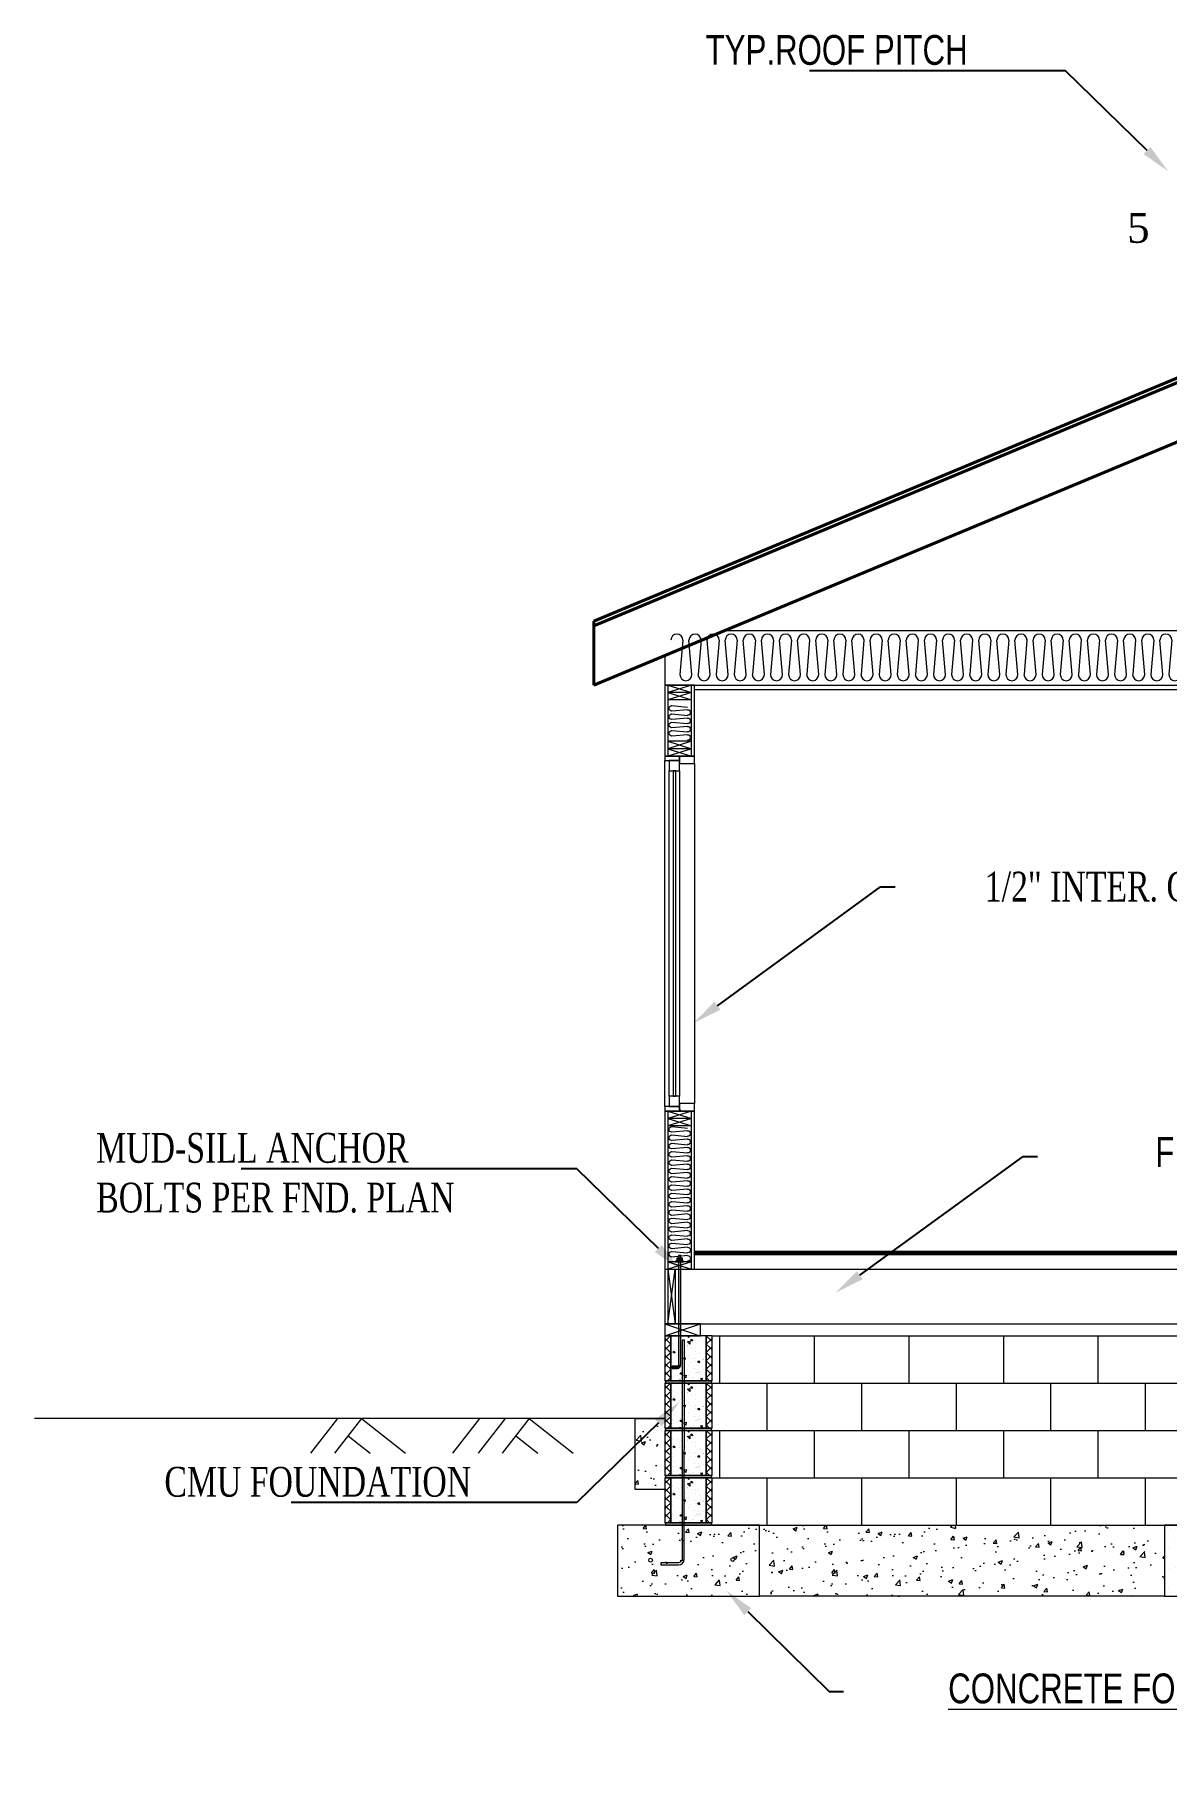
# Model space of a CAD drawing. Header units: inches. Extents: x 26998 to 46838, y -509 to 4343.
# Drawn here: x 38885.2 to 39076.6, y 747.4 to 1039.5 of the extents above; entities that cross this region are included whole.
import ezdxf
from ezdxf import colors
from ezdxf.entities.mleader import LeaderData, LeaderLine
from ezdxf.math import Vec2, Vec3

# ---------------------------------------------------------------- set-up
doc = ezdxf.new("R2010")
doc.units = ezdxf.units.IN
doc.header["$LTSCALE"] = 0.5
doc.header["$MEASUREMENT"] = 0
for name, color, linetype, lineweight in [('A-COLS', 52, 'Continuous', 9), ('A-FLOR', 192, 'Continuous', 18), ('A-Glaz', 51, 'Continuous', 25), ('CAD_  Default_Lines', 7, 'Continuous', 5), ('Common', 4, 'Continuous', 5), ('Dimensions', 7, 'Continuous', 0), ('HATCH', 24, 'Continuous', 9), ('I-WALL', 2, 'Continuous', 18), ('S-BEAM', 12, 'Continuous', 9), ('SWING', 4, 'Continuous', 5), ('Windows_ Labels', 7, 'Continuous', 9)]:
    doc.layers.add(name, color=color, linetype=linetype, lineweight=lineweight)
doc.layers.add('Insulate', color=7, linetype='Continuous', lineweight=0, true_color=0x918d8e)
doc.layers.add('S-FNDN', color=32, linetype='Continuous', lineweight=5, transparency=0.5)
doc.styles.add('Dimension_style1', font='times.ttf')
doc.styles.get("Standard").update_dxf_attribs({"font": 'romans.shx', "width": 0.75})
pattern_1 = [(50, (-17969.0266, 13303.8097), (7.1726018, -0.62752135), [0.75, -8.25]), (355, (-17969.0266, 13303.81), (-1.3875133, 7.5219213), [0.6, -6.6]), (100.451444, (-17968.429, 13303.7574), (5.7850885, 6.8943999), [0.6374019, -7.0114211]), (46.1842, (-17969.027, 13305.81), (10.6724133, -1.6551928), [1.125, -12.375]), (96.635635, (-17968.137, 13305.672), (9.3466195, 9.741186), [0.9561034, -10.5171376]), (351.184164, (-17969.027, 13305.81), (9.3466195, 9.741186), [0.9, -9.9]), (21, (-17968.0266, 13305.3097), (5.9690705, -4.0261889), [0.75, -8.25]), (326, (-17968.0266, 13305.31), (2.4331533, 7.25150045), [0.6, -6.6]), (71.451445, (-17967.529, 13304.974), (8.4022238, 3.2253115), [0.6374019, -7.0114211]), (37.5, (-17969.0266, 13303.8097), (0.12159855, 3.32893854), [0, -6.52, 0, -6.7, 0, -6.625]), (7.5, (-17969.0266, 13303.8097), (2.63069537, 3.94411712), [0, -3.82, 0, -6.37, 0, -2.525]), (327.5, (-17971.2566, 13303.8097), (5.33822436, -0.22554872), [0, -2.5, 0, -7.8, 0, -10.35]), (317.5, (-17972.2566, 13303.8097), (5.8318617, 1.00104982), [0, -3.25, 0, -5.18, 0, -7.35])]

# ---------------------------------------------------------------- blocks, each defined once
blk = doc.blocks.new('Fixed - 72_ x 31-485810-Section 2')
at = {"layer": 'A-Glaz', "lineweight": 9}
h = blk.add_hatch(dxfattribs=at)
h.set_pattern_fill('FP_1', color=256, style=0, pattern_type=2)
h.set_pattern_definition([(45, (-47.889, 95.229), (-8.01223, 8.01223), []), (135, (-47.889, 95.229), (-8.01223, -8.01223), [])])
h.paths.add_polyline_path([(-332.29, 24), (-332.29, 25.25), (-334.79, 25.25), (-334.79, 24)], flags=0)
h.paths.add_polyline_path([(-332.29, 82.75), (-332.29, 84), (-334.79, 84), (-334.79, 82.75)], flags=0)
for p, q in [((-334.79, 84), (-337.29, 84)), ((-337.29, 84), (-337.29, 83.25)), ((-337.29, 83.25), (-334.79, 83.25)), ((-337.29, 24.75), (-337.29, 83.25)), ((-336.54, 83.25), (-336.54, 81.5)), ((-334.79, 83.25), (-336.54, 83.25)), ((-334.79, 84), (-334.79, 82.75)), ((-332.29, 84), (-334.79, 84)), ((-334.79, 83.25), (-334.79, 84)), ((-334.79, 81.5), (-334.79, 83.25)), ((-334.79, 82.75), (-332.29, 82.75)), ((-332.29, 82.75), (-332.29, 84)), ((-332.29, 82.75), (-332.29, 25.25)), ((-336.54, 81.5), (-334.79, 81.5)), ((-336.54, 26.5), (-336.54, 81.5)), ((-335.41, 81.5), (-335.91, 81.5)), ((-335.91, 81.5), (-335.91, 26.5)), ((-335.41, 26.5), (-335.41, 81.5)), ((-334.79, 81.5), (-334.79, 26.5)), ((-336.54, 26.5), (-336.54, 24.75)), ((-334.79, 26.5), (-336.54, 26.5)), ((-335.91, 26.5), (-335.41, 26.5)), ((-334.79, 24.75), (-334.79, 26.5)), ((-334.79, 24.75), (-337.29, 24.75)), ((-337.29, 24.75), (-337.29, 24)), ((-337.29, 24), (-334.79, 24)), ((-336.54, 24.75), (-334.79, 24.75)), ((-334.79, 25.25), (-334.79, 24)), ((-332.29, 25.25), (-334.79, 25.25)), ((-334.79, 24), (-334.79, 24.75)), ((-334.79, 24), (-332.29, 24)), ((-332.29, 24), (-332.29, 25.25))]:
    blk.add_line(p, q, dxfattribs=at)
blk = doc.blocks.new('Structural Framing 28 - Structural Framing 1-548932-Section 1')
at = {"layer": 'S-BEAM'}
for p, q in [((-342.29, -28), (-337.29, -28)), ((-342.29, -40), (-342.29, -28)), ((-337.29, -40), (-342.29, -40))]:
    blk.add_line(p, q, dxfattribs=at)
blk = doc.blocks.new('-CAD Details ToolKit_Cast-in-Place Anchor Bolt')
at = {"color": 9, "true_color": 0xc0c0c0, "transparency": 33554687}
for points in [[(0.38, 9), (-0.98, 9), (0.38, 9), (-0.98, 9.14)], [(-0.98, 9.14), (0.38, 9.14), (-0.98, 9.14), (0.38, 9)], [(0.2, 9.14), (-0.8, 9.14), (0.2, 9.14), (-0.8, 9.64)], [(-0.8, 9.64), (0.2, 9.64), (-0.8, 9.64), (0.2, 9.14)]]:
    blk.add_solid(points, dxfattribs=at)
at = {"color": 9, "lineweight": 0, "true_color": 0xc0c0c0, "transparency": 33554687}
for points in [[(-0.12, -8.41), (-0.52, -8.39), (-0.12, -8.41), (-0.12, 10.06)], [(-0.12, 10.06), (-0.52, -8.39), (-0.12, 10.06), (-0.52, 10.06)], [(-0.12, -8.41), (-0.52, -8.44), (-0.12, -8.41), (-0.52, -8.39)], [(-0.12, -8.41), (-0.12, -8.44), (-0.12, -8.41), (-0.52, -8.44)], [(-0.12, -8.44), (-0.5, -8.52), (-0.12, -8.44), (-0.52, -8.44)], [(-0.11, -8.47), (-0.5, -8.52), (-0.11, -8.47), (-0.12, -8.44)], [(-0.48, -8.6), (-0.5, -8.52), (-0.48, -8.6), (-0.11, -8.47)], [(-0.11, -8.47), (-0.1, -8.5), (-0.11, -8.47), (-0.48, -8.6)], [(-0.1, -8.5), (-0.44, -8.68), (-0.1, -8.5), (-0.48, -8.6)], [(-0.09, -8.52), (-0.44, -8.68), (-0.09, -8.52), (-0.1, -8.5)], [(-0.39, -8.75), (-0.44, -8.68), (-0.39, -8.75), (-0.09, -8.52)], [(-0.08, -8.54), (-0.39, -8.75), (-0.08, -8.54), (-0.09, -8.52)], [(-0.34, -8.81), (-0.39, -8.75), (-0.34, -8.81), (-0.08, -8.54)], [(-0.06, -8.56), (-0.34, -8.81), (-0.06, -8.56), (-0.08, -8.54)], [(-0.27, -8.87), (-0.34, -8.81), (-0.27, -8.87), (-0.06, -8.56)], [(-0.04, -8.58), (-0.27, -8.87), (-0.04, -8.58), (-0.06, -8.56)], [(-0.2, -8.91), (-0.27, -8.87), (-0.2, -8.91), (-0.04, -8.58)], [(-0.02, -8.6), (-0.2, -8.91), (-0.02, -8.6), (-0.04, -8.58)], [(-0.13, -8.95), (-0.2, -8.91), (-0.13, -8.95), (-0.02, -8.6)], [(0.01, -8.61), (-0.13, -8.95), (0.01, -8.61), (-0.02, -8.6)], [(0.04, -8.62), (-0.13, -8.95), (0.04, -8.62), (0.01, -8.61)], [(-0.05, -8.98), (-0.13, -8.95), (-0.05, -8.98), (0.04, -8.62)], [(0.06, -8.63), (-0.05, -8.98), (0.06, -8.63), (0.04, -8.62)], [(0.03, -8.99), (-0.05, -8.98), (0.03, -8.99), (0.06, -8.63)], [(0.06, -8.63), (0.1, -9), (0.06, -8.63), (0.03, -8.99)], [(0.06, -8.63), (0.98, -8.63), (0.06, -8.63), (0.1, -9)], [(0.98, -8.63), (0.98, -9), (0.98, -8.63), (0.1, -9)]]:
    blk.add_solid(points, dxfattribs=at)
at = {"layer": 'Common', "transparency": 33554687}
for points in [[(-0.98, 9), (-0.98, 9.14), (0.38, 9.14), (0.38, 9)], [(-0.8, 9.14), (-0.8, 9.64), (0.2, 9.64), (0.2, 9.14)]]:
    blk.add_lwpolyline(points, close=True, dxfattribs=at)
blk.add_lwpolyline([(-0.12, 10.06), (-0.12, -8.41, 0.375648), (0.06, -8.63), (0.98, -8.63), (0.98, -9), (0.1, -9, -0.389407), (-0.52, -8.39), (-0.52, 10.06)], format="xyb", close=True, dxfattribs=at)
blk = doc.blocks.new('-CAD Details ToolKit_ 8_ CMU w_ Grout')
at = {"layer": 'Common', "transparency": 33554687}
for points in [[(-3.81, 0.01), (-3.81, 7.62), (-2.81, 7.62), (-2.81, 0.01)], [(-3.69, 7.62), (-3.69, 8), (4.06, 8), (4.06, 7.62)], [(-2.81, 0.01), (-2.81, 7.62), (3.19, 7.62), (3.19, 0.01)], [(3.19, 0.01), (3.19, 7.62), (4.19, 7.62), (4.19, 0.01)]]:
    blk.add_lwpolyline(points, close=True, dxfattribs=at)
at = {"layer": 'HATCH', "transparency": 33554687}
for p, q in [((-3.81, 7.5), (-3.8, 7.52)), ((-3.81, 6.64), (-3.66, 6.49)), ((-3.81, 6.09), (-3.63, 6.27)), ((-3.8, 7.52), (-3.69, 7.62)), ((-2.81, 5.64), (-3.66, 6.49)), ((-3.63, 6.27), (-2.81, 7.09)), ((-3.38, 7.62), (-2.81, 7.06)), ((-2.81, 7.55), (-2.81, 7.55)), ((-2.81, 7.43), (-2.81, 7.43)), ((-2.81, 6.83), (-2.81, 6.83)), ((-2.81, 5.93), (-2.81, 5.93)), ((-2.81, 5.84), (-2.81, 5.84)), ((-2.76, 7.59), (-2.76, 7.59)), ((-2.71, 7.62), (-2.71, 7.62)), ((-2.62, 6.85), (-2.62, 6.85)), ((-2.57, 6.12), (-2.57, 6.12)), ((-2.54, 7.26), (-2.54, 7.26)), ((-2.32, 6.31), (-2.32, 6.31)), ((-2.29, 6.89), (-2.29, 6.89)), ((-1.69, 6.72), (-1.69, 6.72)), ((-1.39, 7.52), (-1.3, 7.62)), ((-1.39, 7.52), (-1.09, 7.5)), ((-1.27, 6.39), (-0.92, 6.52)), ((-1.27, 6.39), (-1.02, 6.22)), ((-1.13, 5.9), (-1.13, 5.9)), ((-1.09, 7.5), (-1.11, 7.62)), ((-1.04, 7.06), (-1.04, 7.06)), ((-1.02, 6.22), (-0.92, 6.52)), ((-0.66, 6.7), (-0.27, 7.1)), ((-0.66, 6.7), (-0.22, 6.63)), ((-0.22, 6.63), (-0.27, 7.1)), ((0.24, 6.66), (0.24, 6.66)), ((0.38, 7.25), (0.38, 7.25)), ((0.45, 7.62), (0.45, 7.62)), ((0.86, 7.13), (0.86, 7.13)), ((0.99, 7.13), (0.99, 7.13)), ((1.44, 6.31), (1.44, 6.31)), ((1.5, 7.62), (1.5, 7.62)), ((1.51, 6.27), (1.51, 6.27)), ((1.71, 6.14), (1.71, 6.14)), ((1.71, 6.14), (1.71, 6.14)), ((1.77, 6.21), (1.77, 6.21)), ((1.77, 6.21), (1.77, 6.21)), ((1.86, 6.33), (1.86, 6.33)), ((1.86, 6.33), (1.86, 6.33)), ((1.87, 7.62), (1.87, 7.62)), ((1.98, 5.97), (1.98, 5.97)), ((2, 6.2), (2, 6.2)), ((2.02, 7.53), (2.02, 7.53)), ((2.2, 7.21), (2.44, 7.5)), ((2.2, 7.21), (2.49, 7.18)), ((2.23, 6), (2.23, 6)), ((2.28, 6.6), (2.28, 6.6)), ((2.5, 7.2), (2.44, 7.5)), ((2.49, 7.18), (2.5, 7.18)), ((2.5, 7.18), (2.5, 7.2)), ((2.51, 7.22), (2.51, 7.22)), ((2.51, 7.22), (2.51, 7.22)), ((2.58, 7.17), (2.58, 7.17)), ((3.14, 7.56), (3.14, 7.56)), ((3.14, 7.56), (3.14, 7.56)), ((3.16, 7.56), (3.16, 7.56)), ((3.19, 7.57), (3.19, 7.57)), ((3.19, 7.06), (3.25, 7.12)), ((3.27, 7.01), (3.19, 7.09)), ((3.19, 7.02), (3.19, 7.02)), ((3.19, 7.01), (3.19, 7.01)), ((3.19, 5.64), (3.42, 5.87)), ((3.25, 7.12), (3.76, 7.62)), ((3.27, 7.01), (4.19, 6.09)), ((3.42, 5.87), (4.19, 6.64)), ((4.19, 7.5), (4.06, 7.62)), ((-3.81, 5.23), (-3.45, 4.86)), ((-3.81, 4.67), (-3.47, 5.02)), ((-3.81, 3.81), (-3.24, 3.24)), ((-3.81, 3.26), (-3.31, 3.77)), ((-3.47, 5.02), (-2.81, 5.67)), ((-2.81, 4.23), (-3.45, 4.86)), ((-3.31, 3.77), (-2.81, 4.26)), ((-3.24, 3.24), (-2.81, 2.81)), ((-2.81, 4.31), (-2.81, 4.31)), ((-2.81, 4.26), (-2.81, 4.26)), ((-2.81, 3.23), (-2.81, 3.23)), ((-2.6, 4.48), (-2.6, 4.48)), ((-2.45, 2.98), (-2.45, 2.98)), ((-2.38, 4.64), (-2.38, 4.64)), ((-2.36, 5.09), (-2.36, 5.09)), ((-2.29, 3.93), (-2.29, 3.93)), ((-2.24, 5.48), (-2.24, 5.48)), ((-1.83, 3.36), (-1.83, 3.36)), ((-1.37, 2.95), (-1.37, 2.95)), ((-0.99, 5.27), (-0.99, 5.27)), ((-0.69, 3.76), (-0.45, 4.05)), ((-0.69, 3.76), (-0.39, 3.73)), ((-0.51, 5.34), (-0.51, 5.34)), ((-0.46, 4.35), (-0.46, 4.35)), ((-0.39, 3.73), (-0.45, 4.05)), ((-0.18, 3.57), (-0.18, 3.57)), ((-0.18, 3.57), (-0.18, 3.57)), ((0.12, 3.33), (0.12, 3.33)), ((0.18, 4.99), (0.18, 4.99)), ((0.4, 3.65), (0.4, 3.65)), ((0.46, 4.44), (0.46, 4.44)), ((0.46, 4.44), (0.46, 4.44)), ((0.96, 5.59), (0.96, 5.59)), ((1.05, 3.91), (1.05, 3.91)), ((1.29, 5.57), (1.29, 5.57)), ((1.29, 5.57), (1.29, 5.57)), ((1.38, 3.78), (1.38, 3.78)), ((1.45, 4.35), (1.45, 4.35)), ((1.72, 4.38), (2.07, 4.51)), ((1.72, 4.38), (1.97, 4.21)), ((1.82, 5.64), (1.82, 5.64)), ((1.97, 4.21), (2.07, 4.51)), ((1.98, 3.05), (1.98, 3.05)), ((2.63, 3.94), (2.63, 3.94)), ((2.67, 3.94), (2.67, 3.94)), ((2.69, 5.75), (2.69, 5.75)), ((2.7, 3.95), (2.7, 3.95)), ((2.71, 3.92), (2.71, 3.92)), ((3.19, 5.67), (3.48, 5.38)), ((3.19, 5.44), (3.19, 5.44)), ((3.19, 5.39), (3.19, 5.39)), ((3.19, 4.23), (3.58, 4.62)), ((3.19, 4.26), (3.7, 3.75)), ((3.19, 3.97), (3.19, 3.97)), ((3.19, 3.85), (3.19, 3.85)), ((3.19, 3.78), (3.19, 3.78)), ((3.19, 2.81), (3.75, 3.37)), ((4.19, 4.67), (3.48, 5.38)), ((3.58, 4.62), (4.19, 5.23)), ((4.19, 3.26), (3.7, 3.75)), ((3.75, 3.37), (4.19, 3.81)), ((-3.81, 1.84), (-3.14, 2.52)), ((-3.02, 1.61), (-3.81, 2.4)), ((-3.81, 0.43), (-2.98, 1.27)), ((-2.84, 0.01), (-3.81, 0.98)), ((-3.14, 2.52), (-2.81, 2.84)), ((-3.02, 1.61), (-2.81, 1.4)), ((-2.98, 1.27), (-2.81, 1.43)), ((-2.82, 0.01), (-2.81, 0.02)), ((-2.81, 2.7), (-2.81, 2.7)), ((-2.81, 1.43), (-2.81, 1.43)), ((-2.81, 1.08), (-2.81, 1.08)), ((-2.81, 0.02), (-2.81, 0.02)), ((-2.66, 1.19), (-2.66, 1.19)), ((-2.63, 2.83), (-2.63, 2.83)), ((-2.51, 1.31), (-2.51, 1.31)), ((-2.48, 2.76), (-2.13, 2.9)), ((-2.48, 2.76), (-2.24, 2.6)), ((-2.38, 1.49), (-2.38, 1.49)), ((-2.35, 2.37), (-2.35, 2.37)), ((-2.24, 2.6), (-2.13, 2.9)), ((-2.13, 2.24), (-2.13, 2.24)), ((-1.65, 1.58), (-1.65, 1.58)), ((-1.65, 1.58), (-1.65, 1.58)), ((-1.48, 1.82), (-1.48, 1.82)), ((-1.48, 1.82), (-1.48, 1.82)), ((-1.2, 2.79), (-1.2, 2.79)), ((-1.01, 1.67), (-1.01, 1.67)), ((-0.94, 2.55), (-0.94, 2.55)), ((-0.94, 2.55), (-0.94, 2.55)), ((-0.79, 1.38), (-0.79, 1.38)), ((-0.68, 2.9), (-0.68, 2.9)), ((-0.68, 2.9), (-0.68, 2.9)), ((-0.33, 2.67), (-0.33, 2.67)), ((0, 1), (0.39, 1.41)), ((0, 1), (0.44, 0.93)), ((0.01, 0.01), (0.24, 0.29)), ((0.01, 0.01), (0.01, 0.01)), ((0.06, 1.81), (0.06, 1.81)), ((0.06, 1.66), (0.06, 1.66)), ((0.07, 0.01), (0.07, 0.01)), ((0.09, 1.61), (0.09, 1.61)), ((0.29, 0.01), (0.24, 0.29)), ((0.44, 0.93), (0.39, 1.41)), ((0.5, 0.75), (0.85, 0.88)), ((0.5, 0.75), (0.75, 0.58)), ((0.75, 0.58), (0.85, 0.88)), ((0.77, 1.98), (0.77, 1.98)), ((1.1, 0.14), (1.1, 0.14)), ((1.32, 1.97), (1.32, 1.97)), ((1.36, 0.01), (1.36, 0.01)), ((1.39, 1.07), (1.39, 1.07)), ((1.42, 2.71), (1.42, 2.71)), ((1.74, 0.1), (1.74, 0.1)), ((1.88, 2.05), (1.88, 2.05)), ((2.12, 0.01), (2.12, 0.01)), ((2.46, 0.27), (2.46, 0.27)), ((3.91, 2.12), (3.19, 2.84)), ((3.19, 2.17), (3.19, 2.17)), ((3.19, 2.16), (3.19, 2.16)), ((3.19, 1.4), (3.91, 2.12)), ((4.12, 0.5), (3.19, 1.43)), ((3.19, 0.54), (3.19, 0.54)), ((3.19, 0.37), (3.19, 0.37)), ((3.2, 0.01), (3.19, 0.03)), ((3.2, 0.01), (4.07, 0.87)), ((3.91, 2.12), (4.19, 2.4)), ((3.91, 2.12), (4.19, 1.84)), ((4.07, 0.87), (4.19, 0.98)), ((4.19, 0.43), (4.12, 0.5))]:
    blk.add_line(p, q, dxfattribs=at)
blk = doc.blocks.new('*U667')
at = {"transparency": 33554687, "rotation": 180}
blk.add_blockref('-CAD Details ToolKit_ 8_ CMU w_ Grout', (0.19, 4), dxfattribs=at)
blk = doc.blocks.new('*U668')
at = {"layer": 'Common', "color": 0, "linetype": 'ByBlock', "lineweight": -2, "transparency": 16777216}
for p in [(0, 24), (0, 16), (0, 8), (0, 0)]:
    blk.add_blockref('*U667', p, dxfattribs=at)
blk = doc.blocks.new('*U661')
at = {"layer": 'Insulate', "transparency": 33554687}
for p, q in [((1.34, -0.12), (-1.34, 0.12)), ((-1.34, -0.82), (1.34, -0.58))]:
    blk.add_line(p, q, dxfattribs=at)
for centre, start, end in [((-1.34, -0.35), 90, 270), ((1.34, 0.35), 270, 90)]:
    blk.add_arc(centre, 0.468, start, end, dxfattribs=at)
blk = doc.blocks.new('*U662')
at = {"layer": 'Insulate', "color": 0, "linetype": 'ByBlock', "lineweight": -2, "transparency": 16777216}
for p in [(0, 0), (0, -1.41), (0, -2.81), (0, -4.22), (0, -5.63), (0, -7.04), (0, -8.44), (0, -9.85), (0, -11.26), (0, -12.66), (0, -14.07), (0, -15.48), (0, -16.89), (0, -18.29), (0, -19.7), (0, -21.11)]:
    blk.add_blockref('*U661', p, dxfattribs=at)
blk = doc.blocks.new('*U663')
at = {"layer": 'Insulate', "transparency": 33554687}
for p, q in [((1.34, -0.12), (-1.34, 0.12)), ((-1.34, -0.82), (1.34, -0.58))]:
    blk.add_line(p, q, dxfattribs=at)
for centre, start, end in [((-1.34, -0.35), 90, 270), ((1.34, 0.35), 270, 90)]:
    blk.add_arc(centre, 0.468, start, end, dxfattribs=at)
blk = doc.blocks.new('*U664')
at = {"layer": 'Insulate', "color": 0, "linetype": 'ByBlock', "lineweight": -2, "transparency": 16777216}
for p in [(0, 0), (0, -1.41), (0, -2.81), (0, -4.22)]:
    blk.add_blockref('*U663', p, dxfattribs=at)
blk = doc.blocks.new('*U665')
at = {"layer": 'Insulate', "transparency": 33554687}
for p, q in [((2.92, -0.25), (-2.92, 0.25)), ((-2.92, -1.78), (2.92, -1.27))]:
    blk.add_line(p, q, dxfattribs=at)
for centre, start, end in [((-2.92, -0.76), 90, 270), ((2.92, 0.76), 270, 90)]:
    blk.add_arc(centre, 1.02, start, end, dxfattribs=at)
blk = doc.blocks.new('*U666')
at = {"layer": 'Insulate', "color": 0, "linetype": 'ByBlock', "lineweight": -2, "transparency": 16777216}
for p in [(0, 0), (0, -3.0625), (0, -6.125), (0, -9.1875), (0, -12.25), (0, -15.3125), (0, -18.375), (0, -21.4375), (0, -24.5), (0, -27.5625), (0, -30.625), (0, -33.6875), (0, -36.75), (0, -39.8125), (0, -42.875), (0, -45.9375), (0, -49), (0, -52.0625), (0, -55.125), (0, -58.1875), (0, -61.25), (0, -64.3125), (0, -67.375), (0, -70.4375), (0, -73.5), (0, -76.5625), (0, -79.625), (0, -82.6875), (0, -85.75), (0, -88.8125), (0, -91.875), (0, -94.9375), (0, -98), (0, -101.0625), (0, -104.125), (0, -107.1875), (0, -110.25), (0, -113.3125), (0, -116.375), (0, -119.4375), (0, -122.5), (0, -125.5625), (0, -128.625), (0, -131.6875), (0, -134.75), (0, -137.8125), (0, -140.875), (0, -143.9375), (0, -147), (0, -150.0625), (0, -153.125), (0, -156.1875), (0, -159.25), (0, -162.3125), (0, -165.375), (0, -168.4375), (0, -171.5), (0, -174.5625), (0, -177.625), (0, -180.6875), (0, -183.75), (0, -186.8125), (0, -189.875), (0, -192.9375), (0, -196), (0, -199.0625), (0, -202.125), (0, -205.1875), (0, -208.25), (0, -211.3125), (0, -214.375), (0, -217.4375), (0, -220.5), (0, -223.5625), (0, -226.625), (0, -229.6875), (0, -232.75), (0, -235.8125), (0, -238.875), (0, -241.9375), (0, -245), (0, -248.0625), (0, -251.125), (0, -254.1875), (0, -257.25), (0, -260.3125), (0, -263.375), (0, -266.4375), (0, -269.5), (0, -272.5625), (0, -275.625), (0, -278.6875), (0, -281.75), (0, -284.8125), (0, -287.875), (0, -290.9375), (0, -294), (0, -297.0625), (0, -300.125), (0, -303.1875), (0, -306.25), (0, -309.3125), (0, -312.375), (0, -315.4375), (0, -318.5), (0, -321.5625), (0, -324.625), (0, -327.6875), (0, -330.75), (0, -333.8125), (0, -336.875), (0, -339.9375), (0, -343), (0, -346.0625), (0, -349.125), (0, -352.1875), (0, -355.25), (0, -358.3125), (0, -361.375), (0, -364.4375), (0, -367.5), (0, -370.5625), (0, -373.625), (0, -376.6875), (0, -379.75), (0, -382.8125), (0, -385.875), (0, -388.9375), (0, -392), (0, -395.0625), (0, -398.125), (0, -401.1875), (0, -404.25), (0, -407.3125), (0, -410.375), (0, -413.4375), (0, -416.5), (0, -419.5625), (0, -422.625), (0, -425.6875), (0, -428.75)]:
    blk.add_blockref('*U665', p, dxfattribs=at)

msp = doc.modelspace()

# ---------------------------------------------------------------- hatches: boundary and pattern name
at = {"layer": 'S-FNDN', "lineweight": 9, "true_color": 0xc7c8ca}
h = msp.add_hatch(dxfattribs=at)
h.set_pattern_fill('FP_2', color=9, style=0, pattern_type=2)
h.set_pattern_definition([(0, (39329.0664, 787.524), (0, 8), []), (90, (39329.0664, 787.524), (-8, 8), [8, -8])])
h.paths.add_polyline_path([(39181.7785349, 787.5242578), (39300.2785349, 787.5242578), (39300.2785349, 813.5242578), (39301.2785349, 813.5242578), (39301.2785349, 819.5242578), (39181.7785349, 819.5242578)])
h.paths.add_polyline_path([(39007.7785349, 787.5242578), (39084.2785349, 787.5242578), (39084.2785349, 813.5242578), (39085.2785349, 813.5242578), (39085.2785349, 819.5242578), (38999.7785349, 819.5242578), (38999.7785349, 787.5242578)])
h.paths.add_polyline_path([(39410.7785349, 787.5242578), (39418.7785349, 787.5242578), (39418.7785349, 819.5242578), (39307.2785349, 819.5242578), (39307.2785349, 813.5242578), (39308.2785349, 813.5242578), (39308.2785349, 787.5242578), (39400.4231461, 787.5242578)])
h.paths.add_polyline_path([(39092.2785349, 787.5242578), (39173.7785349, 787.5242578), (39173.7785349, 819.5242578), (39091.2785349, 819.5242578), (39091.2785349, 813.5242578), (39092.2785349, 813.5242578)])
at = {"layer": 'SWING', "lineweight": 5}
h = msp.add_hatch(dxfattribs=at)
h.set_pattern_fill('AR-CONC', color=256)
h.set_pattern_definition(pattern_1)
h.paths.add_polyline_path([(38991.7785349, 805.5242578), (38986.7785349, 805.5242578), (38986.7785349, 793.5242578), (38991.7785349, 793.5242578), (38991.7785349, 795.5242578)])
h = msp.add_hatch(dxfattribs=at)
h.set_pattern_fill('AR-CONC', color=256)
h.set_pattern_definition(pattern_1)
h.paths.add_polyline_path([(39007.7785349, 775.5242578), (39007.7785349, 787.5242578), (38983.7785349, 787.5242578), (38983.7785349, 775.5242578)])
at = {"layer": 'SWING', "lineweight": 5, "true_color": 0x939598}
h = msp.add_hatch(dxfattribs=at)
h.set_pattern_fill('AR-CONC', color=252)
h.set_pattern_definition([(50, (-17938.51, 13303.8097), (7.1726018, -0.62752135), [0.75, -8.25]), (355, (-17938.51, 13303.81), (-1.3875133, 7.5219213), [0.6, -6.6]), (100.451444, (-17937.912, 13303.7574), (5.7850885, 6.8943999), [0.6374019, -7.0114211]), (46.1842, (-17938.51, 13305.81), (10.6724133, -1.6551928), [1.125, -12.375]), (96.635635, (-17937.62, 13305.672), (9.3466195, 9.741186), [0.9561034, -10.5171376]), (351.184164, (-17938.51, 13305.81), (9.3466195, 9.741186), [0.9, -9.9]), (21, (-17937.51, 13305.3097), (5.9690705, -4.0261889), [0.75, -8.25]), (326, (-17937.51, 13305.31), (2.4331533, 7.25150045), [0.6, -6.6]), (71.451445, (-17937.0124, 13304.974), (8.4022238, 3.2253115), [0.6374019, -7.0114211]), (37.5, (-17938.5098, 13303.8097), (0.12159855, 3.32893854), [0, -6.52, 0, -6.7, 0, -6.625]), (7.5, (-17938.5098, 13303.8097), (2.63069537, 3.94411712), [0, -3.82, 0, -6.37, 0, -2.525]), (327.5, (-17940.7398, 13303.8097), (5.33822436, -0.22554872), [0, -2.5, 0, -7.8, 0, -10.35]), (317.5, (-17941.74, 13303.8097), (5.8318617, 1.00104982), [0, -3.25, 0, -5.18, 0, -7.35])])
h.paths.add_polyline_path([(39076.2785349, 787.5242578), (39007.7785349, 787.5242578), (39007.7785349, 775.5242578), (39076.2785349, 775.5242578)])
edge = h.paths.add_edge_path(flags=16)
edge.add_arc((39033.764727, 781.6992501), 0.3125, 0, 360)
edge = h.paths.add_edge_path(flags=16)
edge.add_arc((39019.8819434, 781.5989584), 0.3125, 0, 360)
at = {"layer": 'SWING', "lineweight": 5}
h = msp.add_hatch(dxfattribs=at)
h.set_pattern_fill('AR-CONC', color=256)
h.set_pattern_definition([(50, (-17876.5266, 13303.8097), (7.1726018, -0.62752135), [0.75, -8.25]), (355, (-17876.5266, 13303.81), (-1.3875133, 7.5219213), [0.6, -6.6]), (100.451444, (-17875.929, 13303.7574), (5.7850885, 6.8943999), [0.6374019, -7.0114211]), (46.1842, (-17876.527, 13305.81), (10.6724133, -1.6551928), [1.125, -12.375]), (96.635635, (-17875.637, 13305.672), (9.3466195, 9.741186), [0.9561034, -10.5171376]), (351.184164, (-17876.527, 13305.81), (9.3466195, 9.741186), [0.9, -9.9]), (21, (-17875.5266, 13305.3097), (5.9690705, -4.0261889), [0.75, -8.25]), (326, (-17875.5266, 13305.31), (2.4331533, 7.25150045), [0.6, -6.6]), (71.451445, (-17875.029, 13304.974), (8.4022238, 3.2253115), [0.6374019, -7.0114211]), (37.5, (-17876.5266, 13303.8097), (0.12159855, 3.32893854), [0, -6.52, 0, -6.7, 0, -6.625]), (7.5, (-17876.5266, 13303.8097), (2.63069537, 3.94411712), [0, -3.82, 0, -6.37, 0, -2.525]), (327.5, (-17878.7566, 13303.8097), (5.33822436, -0.22554872), [0, -2.5, 0, -7.8, 0, -10.35]), (317.5, (-17879.7566, 13303.8097), (5.8318617, 1.00104982), [0, -3.25, 0, -5.18, 0, -7.35])])
h.paths.add_polyline_path([(39100.2785349, 787.5242578), (39076.2785349, 787.5242578), (39076.2785349, 775.5242578), (39100.2785349, 775.5242578)])
h.paths.add_polyline_path([(39095.4354147, 781.6992501, -1), (39096.0604147, 781.6992501, -1)], flags=16)
h.paths.add_polyline_path([(39081.552631, 781.5989584, -1), (39082.177631, 781.5989584, -1)], flags=16)

# ---------------------------------------------------------------- linework, layer by layer
at = {"layer": 'A-COLS', "lineweight": 40}
for p, q in [((39209.2785349, 1035.9825911), (38979.7785349, 940.3575911)), ((38979.7785349, 939.5450911), (39208.5285349, 1034.8575911)), ((38979.7785349, 929.5242578), (39100.5375889, 979.8405302)), ((38979.7785349, 940.3575911), (38979.7785349, 929.5242578))]:
    msp.add_line(p, q, dxfattribs=at)
at = {"layer": 'A-COLS'}
for p, q in [((38992.2785349, 929.5242578), (38996.2785349, 928.2742578)), ((38996.2785349, 929.5242578), (38992.2785349, 928.2742578)), ((38996.2785349, 928.2742578), (38992.2785349, 928.2742578)), ((38992.2785349, 928.2742578), (38996.2785349, 927.0242578)), ((38996.2785349, 928.2742578), (38992.2785349, 927.0242578)), ((38996.2785349, 927.0242578), (38992.2785349, 927.0242578)), ((38992.2785349, 920.0242578), (38996.2785349, 918.7742578)), ((38996.2785349, 920.0242578), (38992.2785349, 918.7742578)), ((38996.2785349, 920.0242578), (38992.2785349, 920.0242578)), ((38996.2785349, 918.7742578), (38992.2785349, 918.7742578)), ((38992.2785349, 918.7742578), (38996.2785349, 917.5242578)), ((38996.2785349, 918.7742578), (38992.2785349, 917.5242578)), ((38996.2785349, 917.5242578), (38992.2785349, 917.5242578)), ((38992.2785349, 857.5242578), (38996.2785349, 856.2742578)), ((38996.2785349, 857.5242578), (38992.2785349, 856.2742578)), ((38996.2785349, 857.5242578), (38992.2785349, 857.5242578)), ((38996.2785349, 856.2742578), (38992.2785349, 856.2742578)), ((38992.2785349, 856.2742578), (38996.2785349, 855.0242578)), ((38996.2785349, 856.2742578), (38992.2785349, 855.0242578)), ((38996.2785349, 855.0242578), (38992.2785349, 855.0242578)), ((38991.7785349, 830.7742578), (39181.2785349, 830.7742578)), ((38991.7785349, 830.7742578), (38991.7785349, 821.5242578)), ((38996.2785349, 832.0242578), (38992.2785349, 832.0242578)), ((38992.2785349, 832.0242578), (38996.2785349, 830.7742578)), ((38996.2785349, 832.0242578), (38992.2785349, 830.7742578)), ((38992.2785349, 830.7742578), (38992.2785349, 821.5242578)), ((38992.2785349, 830.7742578), (38993.5285349, 821.5242578)), ((38992.2785349, 821.5242578), (38993.5285349, 830.7742578)), ((38992.2785349, 830.7742578), (38993.5285349, 821.5242578)), ((38992.2785349, 821.5242578), (38993.5285349, 830.7742578)), ((38993.5285349, 830.7742578), (38993.5285349, 821.5242578)), ((38993.5285349, 830.7742578), (38993.5285349, 821.5242578)), ((38996.2785349, 830.7742578), (38996.2785349, 832.0242578)), ((38991.7785349, 821.5242578), (39426.7785349, 821.5242578)), ((38997.7785349, 821.5242578), (38991.7785349, 821.5242578)), ((38991.7785349, 821.5242578), (38991.7785349, 819.5242578)), ((38991.7785349, 821.5242578), (38997.7119944, 819.5242578)), ((38991.7785349, 819.5242578), (38997.7785349, 821.5242578)), ((38997.7785349, 819.5242578), (38997.7785349, 821.5242578)), ((38991.7785349, 819.5242578), (38997.7785349, 819.5242578))]:
    msp.add_line(p, q, dxfattribs=at)
at = {"layer": 'A-FLOR', "lineweight": 60}
msp.add_line((39301.7785349, 833.5242578), (38996.7785349, 833.5242578), dxfattribs=at)
at = {"layer": 'Common', "linetype": 'Continuous', "transparency": 33554687}
msp.add_lwpolyline([(38994.6965326, 818.7857161), (38994.6953241, 781.9082607, -0.4591171402), (38993.943487, 781.1625001), (38991.0698906, 781.1625001), (38991.0689233, 780.7875001), (38994.0765651, 780.7875001, 0.4048990054), (38995.0703241, 781.784271), (38995.0715326, 818.7857161)], format="xyb", close=True, dxfattribs=at)
for centre in [(38989.365131, 781.5989584), (39003.2479147, 781.6992501)]:
    msp.add_circle(centre, 0.3125, dxfattribs=at)
at = {"layer": 'Dimensions'}
for p, q in [((38936.4168674, 805.5242648), (38931.8642178, 799.6847211)), ((38940.4940597, 805.5242648), (38935.9414101, 799.6847211)), ((38940.4940597, 805.5242648), (38947.9267093, 799.6847211)), ((38960.4089254, 805.5242648), (38955.8562758, 799.6847211)), ((38964.7672697, 805.5242648), (38960.2146201, 799.6847211)), ((38968.844462, 805.5242648), (38964.2918124, 799.6847211)), ((38968.844462, 805.5242648), (38976.2771116, 799.6847211)), ((38938.2177349, 802.6044929), (38941.9340597, 799.6847211)), ((38966.5681372, 802.6044929), (38970.284462, 799.6847211))]:
    msp.add_line(p, q, dxfattribs=at)
at = {"layer": 'I-WALL'}
msp.add_line((38991.7785349, 934.5242578), (38991.7785349, 929.5242578), dxfattribs=at)
at = {"layer": 'S-FNDN'}
for p, q in [((38999.7785349, 819.5242578), (39085.2785349, 819.5242578)), ((39007.7785349, 787.5242578), (39076.2785349, 787.5242578)), ((39100.2785349, 787.5242578), (39076.2785349, 787.5242578)), ((39076.2785349, 787.5242578), (39076.2785349, 775.5242578)), ((39076.2785349, 775.5242578), (39007.7785349, 775.5242578)), ((39076.2785349, 775.5242578), (39100.2785349, 775.5242578))]:
    msp.add_line(p, q, dxfattribs=at)
at = {"layer": 'S-FNDN', "lineweight": 5}
for p, q in [((39007.7785349, 787.5242578), (38983.7785349, 787.5242578)), ((38983.7785349, 787.5242578), (38983.7785349, 775.5242578)), ((39007.7785349, 775.5242578), (39007.7785349, 787.5242578)), ((38983.7785349, 775.5242578), (39007.7785349, 775.5242578))]:
    msp.add_line(p, q, dxfattribs=at)
at = {"layer": 'SWING', "lineweight": 5}
for p, q in [((39001.9785349, 938.7742578), (39416.5785349, 938.7742578)), ((38991.7785349, 929.5242578), (38991.7785349, 917.5242578)), ((38996.7785349, 929.5242578), (38991.7785349, 929.5242578)), ((38991.7785349, 929.5242578), (39426.7785349, 929.5242578)), ((38992.2785349, 929.5242578), (38992.2785349, 917.5242578)), ((38996.2785349, 917.5242578), (38996.2785349, 929.5242578)), ((38996.7785349, 917.5242578), (38996.7785349, 929.5242578)), ((38996.7785349, 928.7742578), (39301.7785349, 928.7742578)), ((38991.7785349, 917.5242578), (38996.7785349, 917.5242578)), ((38991.7785349, 857.5242578), (38991.7785349, 830.7742578)), ((38996.7785349, 857.5242578), (38991.7785349, 857.5242578)), ((38992.2785349, 857.5242578), (38992.2785349, 830.7742578)), ((38996.2785349, 832.0242578), (38996.2785349, 857.5242578)), ((38996.7785349, 830.7742578), (38996.7785349, 857.5242578)), ((38991.7785349, 805.5242578), (38885.1931228, 805.5242648))]:
    msp.add_line(p, q, dxfattribs=at)

# ---------------------------------------------------------------- block references
at = {"linetype": 'Continuous', "lineweight": 0, "transparency": 33554687, "xscale": -1}
msp.add_blockref('-CAD Details ToolKit_Cast-in-Place Anchor Bolt', (38993.9788876, 823.0242578), dxfattribs=at)
at = {"layer": 'A-Glaz', "lineweight": 9}
msp.add_blockref('Fixed - 72_ x 31-485810-Section 2', (39329.0664018, 833.5242578), dxfattribs=at)
at = {"layer": 'Common', "xscale": -1}
msp.add_blockref('*U668', (38995.7785349, 791.5290843), dxfattribs=at)
at = {"layer": 'Insulate', "rotation": 90.00000258223338}
msp.add_blockref('*U666', (38994.5764386, 934.2177533), dxfattribs=at)
at = {"layer": 'Insulate', "extrusion": (0, 0, -1), "zscale": -1, "rotation": 180}
for name, p in [('*U664', (-38994.2893535, 921.0250779)), ('*U662', (-38994.2893535, 832.9633007))]:
    msp.add_blockref(name, p, dxfattribs=at)
at = {"layer": 'S-BEAM'}
msp.add_blockref('Structural Framing 28 - Structural Framing 1-548932-Section 1', (39329.0664018, 833.5242578), dxfattribs=at)

# ---------------------------------------------------------------- texts
at = {"layer": 'Windows_ Labels', "insert": (39069.9462773, 1004.2311309), "char_height": 5.0413287, "attachment_point": 7, "style": 'Dimension_style1'}
msp.add_mtext('5', dxfattribs=at)

# ---------------------------------------------------------------- leaders
at = {"layer": 'CAD_  Default_Lines'}
ml = msp.add_multileader_mtext('Standard', dxfattribs=at)
ml.set_content('{\\fArial|b0|i0|c0|p34;TYP.ROOF PITCH}', color=256)
ml.set_leader_properties()
ml.build(insert=Vec2(0, 0))
ml.multileader.update_dxf_attribs({"text_right_attachment_type": 6, "dogleg_length": 0.060208, "arrow_head_size": 5.0413287})
ctx = ml.context
ctx.base_point, ctx.char_height, ctx.arrow_head_size, ctx.landing_gap_size, ctx.plane_origin = Vec3(39013.1830106, 1036.8667909), 5.041328701, 5.0413287, 0.0756199, Vec3(38955.9708672, 1065.4167009)
ctx.right_attachment = 6
notes = []
notes.append((ctx, [(1, (1, 1, 0), (39059.5250635, 1033.3808462), (-1, 0), 2.4282284, [(0, [(39076.9128896, 1016.3691926)], 0, [])])]))
ctx.mtext.insert, ctx.mtext.flow_direction = Vec3(38998.6711023, 1039.4304406), 5
ml = msp.add_multileader_mtext('Standard', dxfattribs=at)
ml.set_content('{\\fTimes New Roman|b0|i0|c0|p18;1/2" INTER. GYP. BD. \\PFINISH}', color=256)
ml.set_leader_properties()
ml.build(insert=Vec2(0, 0))
ml.multileader.update_dxf_attribs({"text_right_attachment_type": 6, "dogleg_length": 0.060208, "arrow_head_size": 5.0413287})
ctx = ml.context
ctx.base_point, ctx.char_height, ctx.arrow_head_size, ctx.landing_gap_size, ctx.plane_origin = Vec3(39030.6978704, 895.4107046), 5.041328701, 5.0413287, 0.0756199, Vec3(39117.5226355, 921.414663)
ctx.right_attachment, ctx.text_align_type = 6, 2
notes.append((ctx, [(1, (1, 1, 0), (39028.269642, 895.4107046), (1, 0), 2.4282284, [(0, [(38996.5806131, 872.3671547)], 0, [])])]))
ctx.mtext.insert, ctx.mtext.alignment, ctx.mtext.flow_direction = Vec3(39100.2362393, 897.9877068), 3, 5
ml = msp.add_multileader_mtext('Standard', dxfattribs=at)
ml.set_content('{\\fTimes New Roman|b0|i0|c0|p18;MUD-SILL ANCHOR\\PBOLTS PER FND. PLAN}', color=256)
ml.set_leader_properties()
ml.build(insert=Vec2(0, 0))
ml.multileader.update_dxf_attribs({"text_right_attachment_type": 6, "dogleg_length": 0.060208, "arrow_head_size": 5.0413287})
ctx = ml.context
ctx.base_point, ctx.char_height, ctx.arrow_head_size, ctx.landing_gap_size, ctx.plane_origin = Vec3(38915.2328292, 851.2449098), 5.041328701, 5.0413287, 0.0756199, Vec3(38873.3365125, 879.8081723)
ctx.right_attachment = 6
notes.append((ctx, [(1, (1, 1, 0), (38976.8907089, 847.7723176), (-1, 0), 2.4282284, [(0, [(38994.2785349, 830.760664)], 0, [])])]))
ctx.mtext.insert, ctx.mtext.flow_direction = Vec3(38895.6156453, 853.821912), 5
ml = msp.add_multileader_mtext('Standard', dxfattribs=at)
ml.set_content("{\\fArial|b0|i0|c0|p34;FLOOR JOIST @ 16'' O.C.}", color=256)
ml.set_leader_properties()
ml.build(insert=Vec2(0, 0))
ml.multileader.update_dxf_attribs({"text_right_attachment_type": 6, "dogleg_length": 0.060208, "arrow_head_size": 5.0413287})
ctx = ml.context
ctx.base_point, ctx.char_height, ctx.arrow_head_size, ctx.landing_gap_size, ctx.plane_origin = Vec3(39054.7671623, 849.8504555), 5.041328701, 5.0413287, 0.0756199, Vec3(39141.5919274, 875.8544139)
ctx.right_attachment, ctx.text_align_type = 6, 2
notes.append((ctx, [(1, (1, 1, 0), (39052.3389339, 849.8504555), (1, 0), 2.4282284, [(0, [(39020.649905, 826.8069056)], 0, [])])]))
ctx.mtext.insert, ctx.mtext.alignment, ctx.mtext.flow_direction = Vec3(39137.8458865, 853.1121883), 3, 5
ml = msp.add_multileader_mtext('Standard', dxfattribs=at)
ml.set_content('{\\fTimes New Roman|b0|i0|c0|p18;CMU FOUNDATION}', color=256)
ml.set_leader_properties()
ml.build(insert=Vec2(0, 0))
ml.multileader.update_dxf_attribs({"text_right_attachment_type": 6, "dogleg_length": 0.060208, "arrow_head_size": 5.0413287})
ctx = ml.context
ctx.base_point, ctx.char_height, ctx.arrow_head_size, ctx.landing_gap_size, ctx.plane_origin = Vec3(38923.8797801, 794.7935782), 5.041328701, 5.0413287, 0.0756199, Vec3(38873.3365125, 759.2869486)
ctx.right_attachment = 6
notes.append((ctx, [(1, (1, 1, 0), (38976.8907089, 791.3228033), (-1, 0), 2.4282284, [(0, [(38994.2785349, 808.3344569)], 0, [])])]))
ctx.mtext.insert, ctx.mtext.flow_direction = Vec3(38907.1449132, 797.3723978), 5
ml = msp.add_multileader_mtext('Standard', dxfattribs=at)
ml.set_content('{\\fArial|b0|i0|c0|p34;\\LCONCRETE FOOTING}', color=256)
ml.set_leader_properties()
ml.build(insert=Vec2(0, 0))
ml.multileader.update_dxf_attribs({"text_right_attachment_type": 6, "dogleg_length": 0.060208, "arrow_head_size": 5.0413287})
ctx = ml.context
ctx.base_point, ctx.char_height, ctx.arrow_head_size, ctx.landing_gap_size, ctx.plane_origin = Vec3(39022.0041414, 759.4129318), 5.041328701, 5.0413287, 0.0756199, Vec3(39123.1301094, 727.3770771)
ctx.right_attachment, ctx.text_align_type = 6, 2
notes.append((ctx, [(1, (1, 1, 0), (39019.5759131, 759.4129318), (1, 0), 2.4282284, [(0, [(39002.188087, 776.4245854)], 0, [])])]))
ctx.mtext.insert, ctx.mtext.alignment, ctx.mtext.flow_direction = Vec3(39094.8454607, 762.437729), 3, 5
for ctx, leaders in notes:
    for number, flags, end, landing, length, lines in leaders:
        leader = LeaderData()
        leader.index, (leader.has_last_leader_line, leader.has_dogleg_vector, leader.attachment_direction) = number, flags
        leader.last_leader_point, leader.dogleg_vector, leader.dogleg_length = Vec3(end), Vec3(landing), length
        for number, points, colour, breaks in lines:
            line = LeaderLine()
            line.index, line.vertices, line.color, line.breaks = number, Vec3.list(points), colors.encode_raw_color(colour), breaks
            leader.lines.append(line)
        ctx.leaders.append(leader)

doc.saveas('drawing.dxf')
